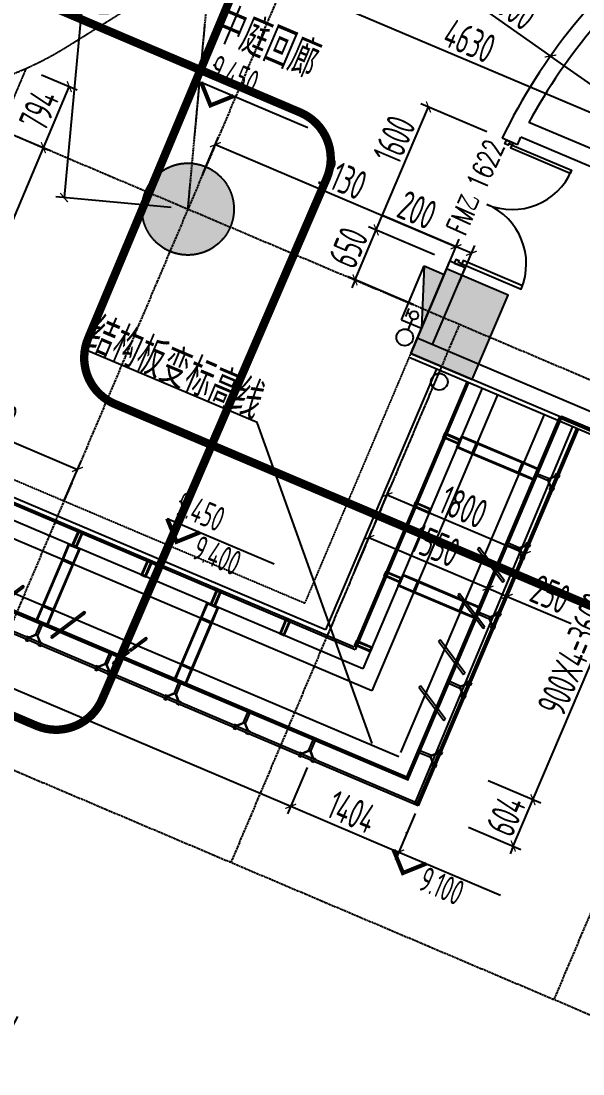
# Model space of a CAD drawing. Extents: x 11778731 to 12007717, y -6694179 to -6363962.
# Drawn here: x 11916379 to 11923105, y -6433779 to -6421171 of the extents above; entities that cross this region are included whole.
import ezdxf
from ezdxf.enums import TextEntityAlignment as Align
from ezdxf.xclip import XClip

# ---------------------------------------------------------------- set-up
doc = ezdxf.new("R2010")
doc.units = 0
doc.header["$LTSCALE"] = 10
doc.header["$MEASUREMENT"] = 0
doc.header["$XCLIPFRAME"] = 0
for name, pattern in [('A3-RG-axis-100$0$CENTER', [2, 1.25, -0.25, 0.25, -0.25]), ('A3-RI-3F$0$$1$CENTER', [2, 1.25, -0.25, 0.25, -0.25]), ('A3-RI-3F$0$DASH', [0.35, 0.25, -0.1]), ('A3-RI-3F$0$DASHED2', [0.375, 0.25, -0.125]), ('A3-RV-3F$0$DASH', [0.35, 0.25, -0.1]), ('DASHED2', [0.375, 0.25, -0.125])]:
    doc.linetypes.add(name, pattern=pattern)
for name, color, linetype in [('A-CLOD', 200, 'Continuous'), ('A3-RB-3F-100$0$A-DIMS-100', 1, 'Continuous'), ('A3-RG-axis-100$0$A-DIMS-100', 1, 'Continuous'), ('A3-RG-axis-100$0$A-GRID', 1, 'A3-RG-axis-100$0$CENTER'), ('A3-RI-3F$0$$1$A-GRID', 1, 'A3-RI-3F$0$$1$CENTER'), ('A3-RI-3F$0$A-DETAILS', 11, 'Continuous'), ('A3-RI-3F$0$A-DOOR', 32, 'Continuous'), ('A3-RI-3F$0$A-FACD-ALUM', 30, 'Continuous'), ('A3-RI-3F$0$A-FLOR', 2, 'Continuous'), ('A3-RI-3F$0$A-GLAZ', 140, 'Continuous'), ('A3-RI-3F$0$A-HATH', 9, 'Continuous'), ('A3-RI-3F$0$A-ROOF-EDGE', 2, 'Continuous'), ('A3-RI-3F$0$A-STRS-HRAL', 80, 'Continuous'), ('A3-RI-3F$0$A-WALL', 7, 'Continuous'), ('A3-RI-3F$0$A-WALL-FINI', 95, 'Continuous'), ('A3-RM-3F$0$0P-1', 191, 'Continuous'), ('A3-RM-3F$0$0P-FE-FH-P', 41, 'A3-RM-3F$0$YJdef_FE-FH_LINE_F'), ('A3-RM-3F$0$0P-FE-FH-V', 141, 'Continuous'), ('A3-RM-3F$0$0P-FE-HY', 141, 'Continuous'), ('A3-RS-1F$0$A-HATH-GRAY', 8, 'Continuous'), ('A3-RS-1F$0$A-WALL', 7, 'Continuous'), ('A3-RV-3F$0$A-STRS', 50, 'Continuous'), ('A3-RV-3F$0$A-STRS-HRAL', 80, 'Continuous'), ('A3-SYMB-3F-100$0$A-SYMB', 4, 'Continuous'), ('A3-SYMB-3F-100$0$A-SYMB-AREA', 4, 'Continuous'), ('A3-SYMB-3F-100$0$A-SYMB-DOOR', 3, 'Continuous'), ('A3-SYMB-3F-100$0$A-SYMB-DOOR1', 3, 'Continuous'), ('A3-SYMB-3F-100$0$A-SYMB-DOOR2', 3, 'Continuous'), ('A3-SYMB-3F-100$0$A-SYMB-DOOR3', 3, 'Continuous'), ('A3-SYMB-3F-100$0$A-SYMB-NAME', 4, 'Continuous'), ('A3-SYMB-3F-100$0$A-SYMB-NAME-E', 4, 'Continuous')]:
    doc.layers.add(name, color=color, linetype=linetype)
doc.layers.add('A3-RI-3F$0$A-X-CHEK', color=6, linetype='A3-RI-3F$0$DASHED2', plot=False)
doc.styles.add('A3-RB-3F-100$0$XD2008', font='xd-hzs.shx', dxfattribs={"width": 0.7, "bigfont": 'xd-hztxt.shx'})
doc.styles.add('A3-RG-axis-100$0$XD2008', font='xd-hzs.shx', dxfattribs={"width": 0.7, "bigfont": 'xd-hztxt.shx'})
doc.styles.add('A3-RM-3F$0$hz1', font='hzs.shx', dxfattribs={"width": 0.75, "bigfont": 'hztxt.shx'})
doc.styles.add('A3-SYMB-3F-100$0$ECADI', font='hzs.shx', dxfattribs={"width": 0.7, "bigfont": 'hztxt.shx'})
doc.styles.add('A3-SYMB-3F-100$0$ECADI-TXT', font='simplex.shx', dxfattribs={"bigfont": 'hztxt.shx'})
doc.styles.add('A3-SYMB-3F-100$0$XD2008', font='hzs.shx', dxfattribs={"width": 0.7, "bigfont": 'hztxt.shx'})
doc.linetypes.add('A3-RM-3F$0$YJdef_FE-FH_LINE_F', pattern='A,4,-0.2,["F",A3-RM-3F$0$hz1,S=0.2,R=0,X=-0.1,Y=-0.1],-0.1', length=4.3)
doc.dimstyles.new('A3-RB-3F-100$0$XD100', dxfattribs={"dimscale": 100, "dimtxt": 3.5, "dimasz": 1.5, "dimexe": 1, "dimexo": 2, "dimgap": 0.5, "dimtad": 1, "dimdec": 0, "dimdsep": 46, "dimtxsty": 'A3-RB-3F-100$0$XD2008', "dimcen": 2.5, "dimclrt": 4, "dimaunit": 1, "dimadec": 0, "dimazin": 0, "dimtfac": 1, "dimtdec": 0, "dimtix": 1, "dimtmove": 0, "dimatfit": 3, "dimfxl": 0, "dimtolj": 1, "dimtzin": 0, "dimarcsym": 0})
doc.dimstyles.new('A3-RB-3F-100$0$XD100$0', dxfattribs={"dimscale": 100, "dimtxt": 3.5, "dimasz": 1, "dimexe": 1, "dimexo": 2, "dimgap": 0.5, "dimtad": 1, "dimdec": 0, "dimdsep": 46, "dimtxsty": 'A3-RB-3F-100$0$XD2008', "dimblk1": 'A3-RB-3F-100$0$_ARCHTICK', "dimblk2": 'A3-RB-3F-100$0$_ARCHTICK', "dimsah": 1, "dimcen": 2.5, "dimclrt": 4, "dimaunit": 1, "dimadec": 0, "dimazin": 0, "dimtfac": 1, "dimtdec": 0, "dimtix": 1, "dimtmove": 0, "dimatfit": 3, "dimfxl": 0, "dimtolj": 1, "dimtzin": 0, "dimarcsym": 0})
doc.dimstyles.new('A3-RG-axis-100$0$XD100$0', dxfattribs={"dimscale": 100, "dimtxt": 3.5, "dimasz": 1, "dimexe": 1, "dimexo": 2, "dimgap": 0.5, "dimtad": 1, "dimdec": 0, "dimdsep": 46, "dimtxsty": 'A3-RG-axis-100$0$XD2008', "dimblk1": 'A3-RG-axis-100$0$_ARCHTICK', "dimblk2": 'A3-RG-axis-100$0$_ARCHTICK', "dimsah": 1, "dimcen": 2.5, "dimclrt": 4, "dimaunit": 1, "dimadec": 0, "dimazin": 0, "dimtfac": 1, "dimtdec": 0, "dimtix": 1, "dimtmove": 0, "dimatfit": 3, "dimfxl": 0, "dimtolj": 1, "dimtzin": 0, "dimarcsym": 0})

# ---------------------------------------------------------------- blocks, each defined once
blk = doc.blocks.new('A3-RV-3F')
at = {"layer": 'A3-RV-3F$0$A-STRS', "linetype": 'A3-RV-3F$0$DASH'}
blk.add_line((11916440, -6421737), (11914567, -6426151), dxfattribs=at)
at = {"layer": 'A3-RV-3F$0$A-STRS-HRAL', "linetype": 'A3-RV-3F$0$DASH'}
blk.add_arc((11914816, -6418082), 4000, 247, 293.948, dxfattribs=at)
blk = doc.blocks.new('A3-RI-3F$0$J-双扇门-1600')
for points in [[(-800, 0), (-773, 0), (-773, 43), (-752, 43), (-752, 85), (-800, 85)], [(-773, 0), (-773, -773), (-731, -773), (-731, 0)], [(773, 0), (773, -773), (731, -773), (731, 0)], [(800, 0), (773, 0), (773, 43), (752, 43), (752, 85), (800, 85)]]:
    blk.add_lwpolyline(points, close=True)
for centre, start, end in [((-773, 0), 270, 360), ((773, 0), 180, 270)]:
    blk.add_arc(centre, 773, start, end)
blk = doc.blocks.new('A3-RI-3F$0$MRY-m_louver-vert-center - 9000h x 2500w x 500d - 25t - 600 oc - -30 deg-1445515-3RD FLOOR PLAN - BW')
at = {"layer": 'A3-RI-3F$0$A-FACD-ALUM'}
for p, q in [((-922, -88), (-1172, -521)), ((-1150, -533), (-900, -100)), ((-900, -100), (-922, -88)), ((-322, -88), (-572, -521)), ((-550, -533), (-300, -100)), ((-300, -100), (-322, -88)), ((278, -88), (28, -521)), ((50, -533), (300, -100)), ((300, -100), (278, -88)), ((878, -88), (628, -521)), ((650, -533), (900, -100)), ((900, -100), (878, -88)), ((-1172, -521), (-1150, -533)), ((-572, -521), (-550, -533)), ((28, -521), (50, -533)), ((628, -521), (650, -533))]:
    blk.add_line(p, q, dxfattribs=at)
blk = doc.blocks.new('A3-RI-3F$0$MRY-m_louver-vert-center - 4250h x 2500w x 500d - 25t - 800 oc - -30 deg-1447191-3RD FLOOR PLAN')
at = {"layer": 'A3-RI-3F$0$A-FACD-ALUM'}
for p, q in [((-1222, -88), (-1293, -210)), ((-1264, -210), (-1200, -100)), ((-1200, -100), (-1222, -88)), ((-422, -88), (-672, -521)), ((-650, -533), (-400, -100)), ((-400, -100), (-422, -88)), ((378, -88), (128, -521)), ((150, -533), (400, -100)), ((400, -100), (378, -88)), ((1178, -88), (928, -521)), ((950, -533), (1200, -100)), ((1200, -100), (1178, -88)), ((-1343, -349), (-1267, -215)), ((-1295, -215), (-1343, -299)), ((-1348, -307), (-1472, -521)), ((-1450, -533), (-1348, -357)), ((-1472, -521), (-1450, -533)), ((-672, -521), (-650, -533)), ((128, -521), (150, -533)), ((928, -521), (950, -533))]:
    blk.add_line(p, q, dxfattribs=at)
blk = doc.blocks.new('A3-RI-3F')
at = {"layer": 'A3-RI-3F$0$A-GLAZ'}
blk.add_hatch(color=256, dxfattribs=at).paths.add_polyline_path([(11921134, -6430568), (11921144, -6430545), (11921121, -6430535), (11921111, -6430558)])
at = {"layer": 'A3-RI-3F$0$$1$A-GRID'}
blk.add_line((11918377, -6423423), (11921341, -6391264), dxfattribs=at)
at = {"layer": 'A3-RI-3F$0$A-DETAILS'}
for p, q in [((11922685, -6426659), (11922777, -6426622)), ((11922688, -6426653), (11922773, -6426618)), ((11922682, -6426666), (11922717, -6426751)), ((11922685, -6426659), (11922722, -6426751)), ((11922331, -6427494), (11922365, -6427579)), ((11922333, -6427488), (11922425, -6427451)), ((11922333, -6427488), (11922370, -6427579)), ((11922336, -6427481), (11922421, -6427447)), ((11921979, -6428323), (11922013, -6428408)), ((11921982, -6428316), (11922073, -6428279)), ((11921982, -6428316), (11922019, -6428408)), ((11921984, -6428310), (11922070, -6428275)), ((11916561, -6428518), (11916476, -6428552)), ((11916567, -6428521), (11916476, -6428558)), ((11916567, -6428521), (11916605, -6428613)), ((11916574, -6428523), (11916608, -6428609)), ((11917389, -6428870), (11917304, -6428904)), ((11917396, -6428872), (11917304, -6428909)), ((11917396, -6428872), (11917433, -6428964)), ((11917402, -6428875), (11917437, -6428960)), ((11921630, -6429145), (11921722, -6429107)), ((11921630, -6429145), (11921667, -6429236)), ((11921633, -6429138), (11921718, -6429104)), ((11918218, -6429221), (11918133, -6429256)), ((11918224, -6429224), (11918133, -6429261)), ((11918224, -6429224), (11918261, -6429316)), ((11918231, -6429227), (11918265, -6429312)), ((11921627, -6429151), (11921662, -6429236)), ((11919046, -6429573), (11918961, -6429607)), ((11919053, -6429576), (11918961, -6429613)), ((11919053, -6429576), (11919090, -6429667)), ((11919059, -6429578), (11919094, -6429664)), ((11919829, -6429905), (11919743, -6429940)), ((11919835, -6429908), (11919743, -6429945)), ((11919835, -6429908), (11919872, -6430000)), ((11919842, -6429911), (11919876, -6429996)), ((11921276, -6429979), (11921310, -6430065)), ((11921278, -6429973), (11921370, -6429936)), ((11921278, -6429973), (11921315, -6430065)), ((11921281, -6429966), (11921366, -6429932))]:
    blk.add_line(p, q, dxfattribs=at)
for points in [[(11921638, -6426182), (11921615, -6426237), (11921431, -6426159), (11921454, -6426104)], [(11921625, -6426188), (11921609, -6426224), (11921444, -6426154), (11921459, -6426117)], [(11921840, -6426219), (11921781, -6426357), (11921597, -6426279), (11921656, -6426141)], [(11921827, -6426224), (11921776, -6426344), (11921610, -6426274), (11921661, -6426154)], [(11922392, -6426453), (11922333, -6426591), (11921781, -6426357), (11921840, -6426219)], [(11922379, -6426459), (11922328, -6426578), (11921794, -6426352), (11921845, -6426232)], [(11922576, -6426532), (11922518, -6426670), (11922333, -6426591), (11922392, -6426453)], [(11922563, -6426537), (11922512, -6426656), (11922347, -6426586), (11922397, -6426466)], [(11922691, -6426645), (11922679, -6426673), (11922541, -6426614), (11922553, -6426587)], [(11922793, -6426596), (11922781, -6426624), (11922772, -6426620), (11922784, -6426593)], [(11922825, -6426610), (11922814, -6426638), (11922804, -6426634), (11922816, -6426606)], [(11922715, -6426781), (11922727, -6426753), (11922717, -6426749), (11922706, -6426777)], [(11922747, -6426794), (11922759, -6426767), (11922750, -6426763), (11922738, -6426790)], [(11921286, -6427011), (11921263, -6427066), (11921079, -6426988), (11921102, -6426933)], [(11921273, -6427016), (11921258, -6427053), (11921092, -6426982), (11921108, -6426946)], [(11916989, -6427450), (11917044, -6427474), (11917123, -6427290), (11917067, -6427266)], [(11917002, -6427445), (11917039, -6427461), (11917109, -6427295), (11917073, -6427279)], [(11916870, -6427617), (11917008, -6427676), (11917086, -6427491), (11916948, -6427433)], [(11916883, -6427612), (11917002, -6427662), (11917073, -6427497), (11916953, -6427446)], [(11922339, -6427474), (11922327, -6427501), (11922189, -6427443), (11922201, -6427415)], [(11922441, -6427425), (11922430, -6427452), (11922420, -6427449), (11922432, -6427421)], [(11922474, -6427439), (11922462, -6427466), (11922453, -6427462), (11922464, -6427435)], [(11916635, -6428169), (11916773, -6428228), (11917008, -6427676), (11916870, -6427617)], [(11916648, -6428164), (11916768, -6428215), (11916995, -6427681), (11916875, -6427630)], [(11917818, -6427802), (11917873, -6427826), (11917951, -6427641), (11917896, -6427618)], [(11917831, -6427797), (11917868, -6427812), (11917938, -6427647), (11917901, -6427631)], [(11922363, -6427609), (11922375, -6427581), (11922366, -6427577), (11922354, -6427605)], [(11922395, -6427623), (11922407, -6427595), (11922398, -6427591), (11922386, -6427619)], [(11920935, -6427839), (11920911, -6427894), (11920727, -6427816), (11920751, -6427761)], [(11920922, -6427844), (11920906, -6427881), (11920740, -6427811), (11920756, -6427774)], [(11921136, -6427876), (11921078, -6428014), (11920894, -6427936), (11920952, -6427798)], [(11921123, -6427881), (11921073, -6428001), (11920907, -6427930), (11920958, -6427811)], [(11921689, -6428110), (11921630, -6428248), (11921078, -6428014), (11921136, -6427876)], [(11918646, -6428154), (11918701, -6428177), (11918779, -6427993), (11918724, -6427970)], [(11918659, -6428148), (11918696, -6428164), (11918766, -6427998), (11918730, -6427983)], [(11921676, -6428116), (11921625, -6428235), (11921091, -6428009), (11921142, -6427889)], [(11918526, -6428320), (11918665, -6428379), (11918743, -6428195), (11918605, -6428136)], [(11921873, -6428188), (11921814, -6428327), (11921630, -6428248), (11921689, -6428110)], [(11921860, -6428194), (11921809, -6428313), (11921643, -6428243), (11921694, -6428123)], [(11916557, -6428353), (11916695, -6428412), (11916773, -6428228), (11916635, -6428169)], [(11916570, -6428348), (11916690, -6428399), (11916760, -6428233), (11916640, -6428182)], [(11918540, -6428315), (11918659, -6428366), (11918730, -6428200), (11918610, -6428149)], [(11921988, -6428302), (11921976, -6428330), (11921838, -6428271), (11921849, -6428244)], [(11922090, -6428253), (11922078, -6428281), (11922069, -6428277), (11922081, -6428249)], [(11922122, -6428267), (11922110, -6428295), (11922101, -6428291), (11922113, -6428263)], [(11916554, -6428515), (11916581, -6428527), (11916640, -6428389), (11916612, -6428377)], [(11918292, -6428873), (11918430, -6428931), (11918665, -6428379), (11918526, -6428320)], [(11918305, -6428867), (11918425, -6428918), (11918651, -6428384), (11918532, -6428333)], [(11919475, -6428505), (11919530, -6428529), (11919608, -6428345), (11919553, -6428321)], [(11919488, -6428500), (11919524, -6428516), (11919595, -6428350), (11919558, -6428334)], [(11922012, -6428437), (11922023, -6428410), (11922014, -6428406), (11922002, -6428434)], [(11922044, -6428451), (11922056, -6428423), (11922046, -6428420), (11922035, -6428447)], [(11916432, -6428583), (11916460, -6428595), (11916464, -6428585), (11916436, -6428574)], [(11916446, -6428551), (11916474, -6428562), (11916478, -6428553), (11916450, -6428541)], [(11916616, -6428661), (11916589, -6428649), (11916593, -6428640), (11916620, -6428652)], [(11916630, -6428629), (11916603, -6428617), (11916606, -6428608), (11916634, -6428620)], [(11920583, -6428668), (11920560, -6428723), (11920376, -6428645), (11920399, -6428589)], [(11920570, -6428673), (11920554, -6428710), (11920389, -6428639), (11920404, -6428603)], [(11917382, -6428867), (11917410, -6428878), (11917468, -6428740), (11917441, -6428728)], [(11917275, -6428902), (11917302, -6428914), (11917306, -6428905), (11917278, -6428893)], [(11918214, -6429057), (11918352, -6429115), (11918430, -6428931), (11918292, -6428873)], [(11918227, -6429051), (11918347, -6429102), (11918417, -6428936), (11918297, -6428886)], [(11917261, -6428935), (11917288, -6428946), (11917292, -6428937), (11917265, -6428925)], [(11917445, -6429013), (11917417, -6429001), (11917421, -6428992), (11917449, -6429004)], [(11917459, -6428981), (11917431, -6428969), (11917435, -6428960), (11917463, -6428971)], [(11918211, -6429218), (11918238, -6429230), (11918297, -6429092), (11918269, -6429080)], [(11921636, -6429131), (11921624, -6429158), (11921486, -6429100), (11921498, -6429072)], [(11921738, -6429082), (11921726, -6429109), (11921717, -6429105), (11921729, -6429078)], [(11921770, -6429095), (11921759, -6429123), (11921749, -6429119), (11921761, -6429092)], [(11918103, -6429254), (11918131, -6429266), (11918135, -6429257), (11918107, -6429245)], [(11921660, -6429266), (11921672, -6429238), (11921662, -6429234), (11921651, -6429262)], [(11921692, -6429280), (11921704, -6429252), (11921695, -6429248), (11921683, -6429276)], [(11918089, -6429286), (11918117, -6429298), (11918121, -6429289), (11918093, -6429277)], [(11918273, -6429364), (11918246, -6429353), (11918250, -6429343), (11918277, -6429355)], [(11918287, -6429332), (11918259, -6429320), (11918263, -6429311), (11918291, -6429323)], [(11919039, -6429570), (11919067, -6429582), (11919125, -6429443), (11919098, -6429432)], [(11918918, -6429638), (11918945, -6429650), (11918949, -6429640), (11918922, -6429629)], [(11918931, -6429606), (11918959, -6429617), (11918963, -6429608), (11918935, -6429596)], [(11919102, -6429716), (11919074, -6429704), (11919078, -6429695), (11919106, -6429707)], [(11919116, -6429684), (11919088, -6429672), (11919092, -6429663), (11919119, -6429675)], [(11919821, -6429902), (11919849, -6429914), (11919908, -6429776), (11919880, -6429764)], [(11921284, -6429959), (11921272, -6429987), (11921134, -6429928), (11921146, -6429901)], [(11919700, -6429970), (11919728, -6429982), (11919732, -6429973), (11919704, -6429961)], [(11919714, -6429938), (11919741, -6429950), (11919745, -6429940), (11919718, -6429929)], [(11919884, -6430048), (11919857, -6430036), (11919861, -6430027), (11919888, -6430039)], [(11919898, -6430016), (11919870, -6430004), (11919874, -6429995), (11919902, -6430007)], [(11921386, -6429910), (11921375, -6429938), (11921366, -6429934), (11921377, -6429906)], [(11921419, -6429924), (11921407, -6429952), (11921398, -6429948), (11921409, -6429920)], [(11921308, -6430094), (11921320, -6430067), (11921311, -6430063), (11921299, -6430090)], [(11921341, -6430108), (11921352, -6430080), (11921343, -6430076), (11921331, -6430104)]]:
    blk.add_lwpolyline(points, close=True, dxfattribs=at)
at = {"layer": 'A3-RI-3F$0$A-FLOR', "linetype": 'A3-RI-3F$0$DASH', "const_width": 50}
for points in [[(11922838, -6425914), (11977075, -6448936), (11985124, -6429973), (11974262, -6425363), (11988322, -6392239), (11978237, -6391711), (11978174, -6391908), (11943983, -6380798), (11944558, -6379029), (11938186, -6376959), (11937611, -6378728), (11907835, -6369053)], [(11898727, -6390511), (11895047, -6392647), (11893686, -6418645), (11921002, -6430240), (11922838, -6425914)]]:
    blk.add_lwpolyline(points, dxfattribs=at)
blk.add_lwpolyline([(11977075, -6448936), (11977075, -6448936), (11971198, -6462780), (11953156, -6455122), (11952019, -6457800), (11961869, -6461981), (11950655, -6488400), (11923776, -6476990), (11934990, -6450572), (11944839, -6454753), (11945976, -6452074), (11937359, -6448416, 0.002105), (11935284, -6447090), (11932817, -6450984, 0.033355), (11899110, -6432654), (11899711, -6421202)], format="xyb", dxfattribs=at)
at = {"layer": 'A3-RI-3F$0$A-GLAZ'}
for p, q in [((11920379, -6428699), (11894903, -6417885)), ((11920366, -6428667), (11894928, -6417869)), ((11921134, -6430568), (11893427, -6418807)), ((11921121, -6430535), (11893453, -6418791)), ((11921714, -6425491), (11920366, -6428667)), ((11921737, -6425501), (11920379, -6428699)), ((11923026, -6426048), (11921121, -6430535)), ((11923049, -6426058), (11921134, -6430568)), ((11921121, -6430535), (11921111, -6430558)), ((11921121, -6430535), (11921144, -6430545))]:
    blk.add_line(p, q, dxfattribs=at)
at = {"layer": 'A3-RI-3F$0$A-HATH', "linetype": 'A3-RI-3F$0$DASH'}
blk.add_lwpolyline([(11904898, -6423676), (11904600, -6429360, -0.033317), (11938660, -6448425), (11946402, -6451711), (11970556, -6461964), (11976217, -6448626)], format="xyb", dxfattribs=at)
at = {"layer": 'A3-RI-3F$0$A-ROOF-EDGE'}
for points in [[(11977075, -6448936), (11977075, -6448936), (11971198, -6462780), (11953939, -6455454), (11952802, -6458132), (11961869, -6461981), (11950655, -6488400), (11923776, -6476990), (11934990, -6450572), (11944057, -6454420), (11945194, -6451742), (11937359, -6448416, 0.002105), (11935284, -6447090), (11932817, -6450984, 0.033355), (11899110, -6432654), (11899697, -6421468)], [(11971145, -6462649), (11953886, -6455323), (11952670, -6458185), (11961737, -6462034), (11950602, -6488268), (11923907, -6476937), (11935043, -6450703), (11944110, -6454552), (11945325, -6451689), (11937406, -6448327, 0.002183), (11935253, -6446952), (11932786, -6450846, 0.033209), (11899214, -6432592), (11899796, -6421473)]]:
    blk.add_lwpolyline(points, format="xyb", dxfattribs=at)
at = {"layer": 'A3-RI-3F$0$A-STRS-HRAL', "linetype": 'A3-RI-3F$0$DASH'}
blk.add_line((11916936, -6421474), (11920863, -6419020), dxfattribs=at)
blk.add_arc((11914816, -6418082), 4000, 293.948, 301.9998, dxfattribs=at)
at = {"layer": 'A3-RI-3F$0$A-WALL'}
for p, q in [((11923635, -6422884), (11922459, -6422385)), ((11922322, -6422653), (11922137, -6422574)), ((11922138, -6422574), (11922138, -6422573)), ((11922322, -6422653), (11922361, -6422561)), ((11923557, -6423068), (11922361, -6422561)), ((11921043, -6425152), (11921512, -6424047)), ((11921696, -6424125), (11921512, -6424047)), ((11921306, -6425046), (11921696, -6424125)), ((11923855, -6426128), (11921122, -6424968)), ((11923777, -6426312), (11921043, -6425152))]:
    blk.add_line(p, q, dxfattribs=at)
for radius, end in [(7000, 154.1766), (6800, 151.5714)]:
    blk.add_arc((11928439, -6425622), radius, 127.8445, end, dxfattribs=at)
at = {"layer": 'A3-RI-3F$0$A-WALL-FINI'}
for p, q in [((11920024, -6428462), (11894955, -6417821)), ((11920472, -6428929), (11894721, -6417998)), ((11920578, -6429191), (11894514, -6418128)), ((11920901, -6429980), (11893898, -6418518)), ((11921007, -6430242), (11893691, -6418647)), ((11928821, -6428507), (11921024, -6425198)), ((11921351, -6425337), (11920024, -6428462)), ((11921898, -6425569), (11920472, -6428929)), ((11922082, -6425647), (11920578, -6429191)), ((11922640, -6425884), (11920922, -6429930)), ((11922824, -6425962), (11921028, -6430192)), ((11922980, -6426028), (11921090, -6430545))]:
    blk.add_line(p, q, dxfattribs=at)
at = {"layer": 'A3-RI-3F$0$A-X-CHEK'}
for p, q in [((11919774, -6428143), (11895187, -6417707)), ((11920044, -6428530), (11894961, -6417883)), ((11921043, -6425152), (11919774, -6428143)), ((11921412, -6425308), (11920044, -6428530))]:
    blk.add_line(p, q, dxfattribs=at)
at = {"layer": 'A3-RI-3F$0$A-DOOR', "rotation": 66.9999999961262}
blk.add_blockref('A3-RI-3F$0$J-双扇门-1600', (11921956, -6423367), dxfattribs=at)
at = {"layer": 'A3-RI-3F$0$A-FACD-ALUM'}
for name, p, rotation in [('A3-RI-3F$0$MRY-m_louver-vert-center - 9000h x 2500w x 500d - 25t - 600 oc - -30 deg-1445515-3RD FLOOR PLAN - BW', (11921885, -6428758), 247.0000000193111), ('A3-RI-3F$0$MRY-m_louver-vert-center - 4250h x 2500w x 500d - 25t - 800 oc - -30 deg-1447191-3RD FLOOR PLAN', (11916329, -6428478), 156.9999999996799)]:
    blk.add_blockref(name, p, dxfattribs=dict(at, rotation=rotation))
blk = doc.blocks.new('A3-RG-axis-100$0$_ARCHTICK')
at = {"color": 0, "linetype": 'ByBlock', "const_width": 0.15}
blk.add_lwpolyline([(-0.5, -0.5), (0.5, 0.5)], dxfattribs=at)
blk = doc.blocks.new('*D292')
at = {"layer": 'A3-RG-axis-100$0$A-DIMS-100', "color": 0, "lineweight": -2}
for p, q in [((11918637, -6418425), (11917257, -6418297)), ((11917356, -6418306), (11916894, -6423285)), ((11918178, -6423404), (11916794, -6423276))]:
    blk.add_line(p, q, dxfattribs=at)
at = {"layer": 'A3-RG-axis-100$0$A-DIMS-100', "color": 0, "lineweight": -2, "xscale": 100, "yscale": 100, "zscale": 100}
for p, rotation in [((11917356, -6418306), 84.69567084425691), ((11916894, -6423285), 264.6956708442569)]:
    blk.add_blockref('A3-RG-axis-100$0$_ARCHTICK', p, dxfattribs=dict(at, rotation=rotation))
at = {"layer": 'A3-RG-axis-100$0$A-DIMS-100', "color": 4, "insert": (11917349, -6420816), "char_height": 350, "attachment_point": 5, "rotation": 264.6957, "style": 'A3-RG-axis-100$0$XD2008'}
blk.add_mtext('\\A1;5000', dxfattribs=at)
blk = doc.blocks.new('A3-SYMB-3F-100$0$ECADI-TAG-ROOM')
at = {"layer": 'A3-SYMB-3F-100$0$A-SYMB-AREA', "style": 'A3-SYMB-3F-100$0$ECADI', "width": 0.7}
blk.add_attdef('340M2', text='', height=2.5, dxfattribs=at).set_placement((7.17, -1.75), align=Align.MIDDLE_LEFT)
at = {"layer": 'A3-SYMB-3F-100$0$A-SYMB-NAME', "style": 'A3-SYMB-3F-100$0$ECADI', "width": 0.7}
blk.add_attdef('CHINESENAME', (-5.13, 0.09), '', height=4.5, dxfattribs=at)
at = {"layer": 'A3-SYMB-3F-100$0$A-SYMB-NAME-E', "style": 'A3-SYMB-3F-100$0$ECADI', "width": 0.7}
for tag, p in [('ENGLISHHIGH', (-5.13, 8.04)), ('ENGLISHLOW', (-5.13, 4.84))]:
    blk.add_attdef(tag, p, '', height=2.5, dxfattribs=at)
blk = doc.blocks.new('A3-SYMB-3F-100$0$ECADI-TAG-DOOR')
at = {"layer": 'A3-SYMB-3F-100$0$A-SYMB-DOOR', "style": 'A3-SYMB-3F-100$0$ECADI-TXT', "width": 0.7}
for tag, p in [('门窗主编号1', (-6.41, 7.26)), ('门窗主编号2', (2.08, 7.26))]:
    blk.add_attdef(tag, p, '', height=2.5, dxfattribs=at)
at = {"layer": 'A3-SYMB-3F-100$0$A-SYMB-DOOR', "style": 'A3-SYMB-3F-100$0$ECADI-TXT', "width": 0.7, "flags": 1}
for tag, p in [('洞口尺寸(宽X高)', (-6.42, 1.62)), ('备注', (-6.39, -1.21))]:
    blk.add_attdef(tag, p, '', height=2.5, dxfattribs=at)
at = {"layer": 'A3-SYMB-3F-100$0$A-SYMB-DOOR1', "style": 'A3-SYMB-3F-100$0$ECADI-TXT', "width": 0.7}
blk.add_attdef('门窗辅编号1', (-6.41, 4.41), '', height=2.5, dxfattribs=at)
at = {"layer": 'A3-SYMB-3F-100$0$A-SYMB-DOOR2', "style": 'A3-SYMB-3F-100$0$ECADI-TXT', "width": 0.7}
blk.add_attdef('门窗辅编号2', (-2.86, 4.41), '', height=2.5, dxfattribs=at)
at = {"layer": 'A3-SYMB-3F-100$0$A-SYMB-DOOR3', "style": 'A3-SYMB-3F-100$0$ECADI-TXT', "width": 0.7}
blk.add_attdef('门窗辅编号3', (2.32, 4.41), '', height=2.5, dxfattribs=at)
blk = doc.blocks.new('A3-SYMB-3F-100$0$ECADI-TAG-HGHT（国标）')
at = {"color": 1}
blk.add_line((-2.12, 2.12), (11.77, 2.12), dxfattribs=at)
at = {"color": 1, "const_width": 0.5}
blk.add_lwpolyline([(-2.12, 2.12), (0, 0), (2.12, 2.12)], dxfattribs=at)
at = {"color": 1}
blk.add_point((-1.48, 4.6), dxfattribs=at)
at = {"style": 'A3-SYMB-3F-100$0$XD2008', "width": 0.7}
blk.add_attdef('FL', text='', height=3, dxfattribs=at).set_placement((-2.69, 2.97), align=Align.RIGHT)
for tag, p in [('F.F.L.', (2.28, 2.97)), ('T.O.S.', (2.28, -1.1))]:
    blk.add_attdef(tag, p, '', height=3, dxfattribs=at)
blk = doc.blocks.new('A3-SYMB-3F-100')
at = {"layer": 'A3-SYMB-3F-100$0$A-SYMB'}
blk.add_lwpolyline([(11920582, -6429822), (11919205, -6425980), (11917129, -6425099)], dxfattribs=at)
ref = blk.add_blockref('A3-SYMB-3F-100$0$ECADI-TAG-ROOM', (11919135, -6421596), dxfattribs=dict(at, xscale=99.99999999989046, yscale=100.0000000001164, rotation=337))
ref.add_attrib('CHINESENAME', '中庭回廊', (11918667, -6421388), dxfattribs={"height": 450, "rotation": 337, "style": 'A3-SYMB-3F-100$0$ECADI', "width": 0.7})
ref = blk.add_blockref('A3-SYMB-3F-100$0$ECADI-TAG-HGHT（国标）', (11918647, -6422181), dxfattribs=dict(at, xscale=100, yscale=99.99999999999999, rotation=337))
ref.add_attrib('F.F.L.', '9.450', (11918612, -6421844), dxfattribs={"layer": '0', "height": 300, "rotation": 337, "style": 'A3-SYMB-3F-100$0$XD2008', "width": 0.7})
ref = blk.add_blockref('A3-SYMB-3F-100$0$ECADI-TAG-ROOM', (11918812, -6425823), dxfattribs=dict(at, xscale=-99.99999999989046, yscale=100.0000000001164, rotation=336.9999999995064))
ref.add_attrib('CHINESENAME', '结构板变标高线', (11917129, -6425099), dxfattribs={"height": 450, "rotation": 337, "style": 'A3-SYMB-3F-100$0$ECADI', "width": 0.7})
ref = blk.add_blockref('A3-SYMB-3F-100$0$ECADI-TAG-HGHT（国标）', (11918241, -6427407), dxfattribs=dict(at, xscale=100, yscale=99.99999999999999, rotation=337))
ref.add_attrib('F.F.L.', '9.450', (11918206, -6427070), dxfattribs={"layer": '0', "height": 300, "rotation": 337, "style": 'A3-SYMB-3F-100$0$XD2008', "width": 0.7})
ref.add_attrib('T.O.S.', '9.400', (11918408, -6427598), dxfattribs={"layer": '0', "height": 300, "rotation": 337, "style": 'A3-SYMB-3F-100$0$XD2008', "width": 0.7})
ref = blk.add_blockref('A3-SYMB-3F-100$0$ECADI-TAG-HGHT（国标）', (11920950, -6431373), dxfattribs=dict(at, xscale=100, yscale=99.99999999999999, rotation=337))
ref.add_attrib('T.O.S.', '9.100', (11921117, -6431564), dxfattribs={"layer": '0', "height": 300, "rotation": 337, "style": 'A3-SYMB-3F-100$0$XD2008', "width": 0.7})
at = {"layer": 'A3-SYMB-3F-100$0$A-SYMB-DOOR'}
ref = blk.add_blockref('A3-SYMB-3F-100$0$ECADI-TAG-DOOR', (11922649, -6423385, -333), dxfattribs=dict(at, xscale=99.99999999997299, yscale=100.0000000000001, zscale=100, rotation=66.3725848351904))
ref.add_attrib('门窗主编号1', 'FM乙', dxfattribs={"height": 250, "rotation": 66.3726, "style": 'A3-SYMB-3F-100$0$ECADI-TXT', "width": 0.7}).set_placement((11921890, -6423304, -333), align=Align.RIGHT)
ref.add_attrib('门窗主编号2', '1622', (11921933, -6423215), dxfattribs={"height": 250, "rotation": 66.3726, "style": 'A3-SYMB-3F-100$0$ECADI-TXT', "width": 0.7})
blk = doc.blocks.new('A3-RB-3F-100$0$_ARCHTICK')
at = {"color": 0, "linetype": 'ByBlock', "const_width": 0.15}
blk.add_lwpolyline([(-0.5, -0.5), (0.5, 0.5)], dxfattribs=at)
blk = doc.blocks.new('*D1228')
at = {"layer": 'A3-RB-3F-100$0$A-DIMS-100', "color": 0, "lineweight": -2}
for p, q in [((11894121, -6419210), (11893886, -6419764)), ((11893925, -6419672), (11919607, -6430574)), ((11919803, -6430111), (11919568, -6430666))]:
    blk.add_line(p, q, dxfattribs=at)
at = {"layer": 'A3-RB-3F-100$0$A-DIMS-100', "color": 0, "lineweight": -2, "xscale": 100, "yscale": 100, "zscale": 100}
for p, rotation in [((11893925, -6419672), 157.0000024797413), ((11919607, -6430574), 337.0000024797413)]:
    blk.add_blockref('A3-RB-3F-100$0$_ARCHTICK', p, dxfattribs=dict(at, rotation=rotation))
at = {"layer": 'A3-RB-3F-100$0$A-DIMS-100', "color": 4, "insert": (11906854, -6424916), "char_height": 350, "attachment_point": 5, "rotation": 337, "style": 'A3-RB-3F-100$0$XD2008'}
blk.add_mtext('\\A1;900X31=27900', dxfattribs=at)
blk = doc.blocks.new('*D1229')
at = {"layer": 'A3-RB-3F-100$0$A-DIMS-100', "color": 0, "lineweight": -2}
for p, q in [((11919803, -6430111), (11919568, -6430666)), ((11919607, -6430574), (11920899, -6431122)), ((11921095, -6430660), (11920860, -6431214))]:
    blk.add_line(p, q, dxfattribs=at)
at = {"layer": 'A3-RB-3F-100$0$A-DIMS-100', "color": 0, "lineweight": -2, "xscale": 100, "yscale": 100, "zscale": 100}
for p, rotation in [((11919607, -6430574), 157.000001066693), ((11920899, -6431122), 337.000001066693)]:
    blk.add_blockref('A3-RB-3F-100$0$_ARCHTICK', p, dxfattribs=dict(at, rotation=rotation))
at = {"layer": 'A3-RB-3F-100$0$A-DIMS-100', "color": 4, "insert": (11920341, -6430641), "char_height": 350, "attachment_point": 5, "rotation": 337, "style": 'A3-RB-3F-100$0$XD2008'}
blk.add_mtext('\\A1;1404', dxfattribs=at)
blk = doc.blocks.new('*D1230')
at = {"layer": 'A3-RB-3F-100$0$A-DIMS-100', "color": 0, "lineweight": -2}
for p, q in [((11921970, -6430267), (11922599, -6430534)), ((11922507, -6430495), (11922546, -6430403)), ((11922271, -6431050), (11922507, -6430495)), ((11921734, -6430823), (11922363, -6431090)), ((11922271, -6431050), (11922232, -6431143))]:
    blk.add_line(p, q, dxfattribs=at)
at = {"layer": 'A3-RB-3F-100$0$A-DIMS-100', "color": 0, "lineweight": -2, "xscale": 100, "yscale": 100, "zscale": 100}
for p, rotation in [((11922507, -6430495), 246.9999999995762), ((11922271, -6431050), 66.99999999957618)]:
    blk.add_blockref('A3-RB-3F-100$0$_ARCHTICK', p, dxfattribs=dict(at, rotation=rotation))
at = {"layer": 'A3-RB-3F-100$0$A-DIMS-100', "color": 4, "insert": (11922182, -6430685), "char_height": 350, "attachment_point": 5, "rotation": 67, "style": 'A3-RB-3F-100$0$XD2008'}
blk.add_mtext('\\A1;604', dxfattribs=at)
blk = doc.blocks.new('*D1231')
at = {"layer": 'A3-RB-3F-100$0$A-DIMS-100', "color": 0, "lineweight": -2}
for p, q in [((11923377, -6426953), (11924006, -6427220)), ((11922507, -6430495), (11923914, -6427181)), ((11921970, -6430267), (11922599, -6430534))]:
    blk.add_line(p, q, dxfattribs=at)
at = {"layer": 'A3-RB-3F-100$0$A-DIMS-100', "color": 0, "lineweight": -2, "xscale": 100, "yscale": 100, "zscale": 100}
for p, rotation in [((11923914, -6427181), 66.99999999952385), ((11922507, -6430495), 246.9999999995239)]:
    blk.add_blockref('A3-RB-3F-100$0$_ARCHTICK', p, dxfattribs=dict(at, rotation=rotation))
at = {"layer": 'A3-RB-3F-100$0$A-DIMS-100', "color": 4, "insert": (11923003, -6428750), "char_height": 350, "attachment_point": 5, "rotation": 67, "style": 'A3-RB-3F-100$0$XD2008'}
blk.add_mtext('\\A1;900X4=3600', dxfattribs=at)
blk = doc.blocks.new('*D1184')
at = {"layer": 'A3-RB-3F-100$0$A-DIMS-100', "color": 0, "lineweight": -2}
for p, q in [((11921586, -6423874), (11920697, -6423497)), ((11921438, -6424223), (11921625, -6423782)), ((11921770, -6423952), (11921586, -6423874)), ((11921622, -6424301), (11921809, -6423860))]:
    blk.add_line(p, q, dxfattribs=at)
at = {"layer": 'A3-RB-3F-100$0$A-DIMS-100', "color": 0, "lineweight": -2, "xscale": 100, "yscale": 100, "zscale": 100}
for p, rotation in [((11921586, -6423874), 156.9999981290824), ((11921770, -6423952), 336.9999981290824)]:
    blk.add_blockref('A3-RB-3F-100$0$_ARCHTICK', p, dxfattribs=dict(at, rotation=rotation))
at = {"layer": 'A3-RB-3F-100$0$A-DIMS-100', "color": 4, "insert": (11921121, -6423432), "char_height": 350, "attachment_point": 5, "rotation": 337, "style": 'A3-RB-3F-100$0$XD2008'}
blk.add_mtext('\\A1;200', dxfattribs=at)
blk = doc.blocks.new('*D1185')
at = {"layer": 'A3-RB-3F-100$0$A-DIMS-100', "color": 0, "lineweight": -2}
for p, q in [((11918557, -6423000), (11918744, -6422559)), ((11918705, -6422651), (11921586, -6423874)), ((11921438, -6424223), (11921625, -6423782))]:
    blk.add_line(p, q, dxfattribs=at)
at = {"layer": 'A3-RB-3F-100$0$A-DIMS-100', "color": 0, "lineweight": -2, "xscale": 100, "yscale": 100, "zscale": 100}
for p, rotation in [((11918705, -6422651), 156.999998129215), ((11921586, -6423874), 336.999998129215)]:
    blk.add_blockref('A3-RB-3F-100$0$_ARCHTICK', p, dxfattribs=dict(at, rotation=rotation))
at = {"layer": 'A3-RB-3F-100$0$A-DIMS-100', "color": 4, "insert": (11920233, -6423056), "char_height": 350, "attachment_point": 5, "rotation": 337, "style": 'A3-RB-3F-100$0$XD2008'}
blk.add_mtext('\\A1;3130', dxfattribs=at)
blk = doc.blocks.new('*D1186')
at = {"layer": 'A3-RB-3F-100$0$A-DIMS-100', "color": 0, "lineweight": -2}
for p, q in [((11919452, -6420891), (11919568, -6420618)), ((11919529, -6420710), (11923791, -6422519)), ((11923714, -6422700), (11923830, -6422427))]:
    blk.add_line(p, q, dxfattribs=at)
at = {"layer": 'A3-RB-3F-100$0$A-DIMS-100', "color": 0, "lineweight": -2, "xscale": 100, "yscale": 100, "zscale": 100}
for p, rotation in [((11919529, -6420710), 156.9999981292256), ((11923791, -6422519), 336.9999981292256)]:
    blk.add_blockref('A3-RB-3F-100$0$_ARCHTICK', p, dxfattribs=dict(at, rotation=rotation))
at = {"layer": 'A3-RB-3F-100$0$A-DIMS-100', "color": 4, "insert": (11921747, -6421408), "char_height": 350, "attachment_point": 5, "rotation": 337, "style": 'A3-RB-3F-100$0$XD2008'}
blk.add_mtext('\\A1;4630', dxfattribs=at)
blk = doc.blocks.new('*D375')
at = {"layer": 'A3-RB-3F-100$0$A-DIMS-100', "color": 0, "lineweight": -2}
for p in [(11921566, -6420779), (11928439, -6425622)]:
    blk.add_line(p, (11922717, -6421590), dxfattribs=at)
at = {"layer": 'A3-RB-3F-100$0$A-DIMS-100', "color": 0, "lineweight": -2, "xscale": 100, "yscale": 100, "zscale": 100, "rotation": 324.830999471613}
blk.add_blockref('A3-RB-3F-100$0$_ARCHTICK', (11922717, -6421590), dxfattribs=at)
at = {"layer": 'A3-RB-3F-100$0$A-DIMS-100', "color": 4, "insert": (11922189, -6420943), "char_height": 350, "attachment_point": 5, "rotation": 324.831, "style": 'A3-RB-3F-100$0$XD2008'}
blk.add_mtext('\\A1;R7000', dxfattribs=at)
blk = doc.blocks.new('*D391')
at = {"layer": 'A3-RB-3F-100$0$A-DIMS-100', "color": 0, "lineweight": -2}
for p, q in [((11920631, -6423673), (11920670, -6423581)), ((11920377, -6424271), (11920631, -6423673)), ((11921328, -6423969), (11920539, -6423634)), ((11921074, -6424567), (11920285, -6424232)), ((11920377, -6424271), (11920338, -6424364))]:
    blk.add_line(p, q, dxfattribs=at)
at = {"layer": 'A3-RB-3F-100$0$A-DIMS-100', "color": 0, "lineweight": -2, "xscale": 100, "yscale": 100, "zscale": 100}
for p, rotation in [((11920631, -6423673), 246.9999999989215), ((11920377, -6424271), 66.99999999892151)]:
    blk.add_blockref('A3-RB-3F-100$0$_ARCHTICK', p, dxfattribs=dict(at, rotation=rotation))
at = {"layer": 'A3-RB-3F-100$0$A-DIMS-100', "color": 4, "insert": (11920297, -6423884), "char_height": 350, "attachment_point": 5, "rotation": 67, "style": 'A3-RB-3F-100$0$XD2008'}
blk.add_mtext('\\A1;650', dxfattribs=at)
blk = doc.blocks.new('*D392')
at = {"layer": 'A3-RB-3F-100$0$A-DIMS-100', "color": 0, "lineweight": -2}
for p, q in [((11920631, -6423673), (11921256, -6422200)), ((11921953, -6422496), (11921164, -6422161)), ((11921328, -6423969), (11920539, -6423634))]:
    blk.add_line(p, q, dxfattribs=at)
at = {"layer": 'A3-RB-3F-100$0$A-DIMS-100', "color": 0, "lineweight": -2, "xscale": 100, "yscale": 100, "zscale": 100}
for p, rotation in [((11921256, -6422200), 66.99999999891703), ((11920631, -6423673), 246.999999998917)]:
    blk.add_blockref('A3-RB-3F-100$0$_ARCHTICK', p, dxfattribs=dict(at, rotation=rotation))
at = {"layer": 'A3-RB-3F-100$0$A-DIMS-100', "color": 4, "insert": (11920846, -6422590), "char_height": 350, "attachment_point": 5, "rotation": 67, "style": 'A3-RB-3F-100$0$XD2008'}
blk.add_mtext('\\A1;1600', dxfattribs=at)
blk = doc.blocks.new('*D512')
at = {"layer": 'A3-RB-3F-100$0$A-DIMS-100', "color": 0, "lineweight": -2}
for p, q in [((11916314, -6422547), (11916739, -6422727)), ((11915064, -6426416), (11916647, -6422688)), ((11914731, -6426275), (11915156, -6426455))]:
    blk.add_line(p, q, dxfattribs=at)
at = {"layer": 'A3-RB-3F-100$0$A-DIMS-100', "color": 0, "lineweight": -2, "xscale": 100, "yscale": 100, "zscale": 100}
for p, rotation in [((11916647, -6422688), 66.99999810497114), ((11915064, -6426416), 246.9999981049711)]:
    blk.add_blockref('A3-RB-3F-100$0$_ARCHTICK', p, dxfattribs=dict(at, rotation=rotation))
at = {"layer": 'A3-RB-3F-100$0$A-DIMS-100', "color": 4, "insert": (11915648, -6424464), "char_height": 350, "attachment_point": 5, "rotation": 67, "style": 'A3-RB-3F-100$0$XD2008'}
blk.add_mtext('\\A1;4050', dxfattribs=at)
blk = doc.blocks.new('*D513')
at = {"layer": 'A3-RB-3F-100$0$A-DIMS-100', "color": 0, "lineweight": -2}
for p, q in [((11916624, -6421816), (11917049, -6421996)), ((11916647, -6422688), (11916957, -6421957)), ((11916314, -6422547), (11916739, -6422727))]:
    blk.add_line(p, q, dxfattribs=at)
at = {"layer": 'A3-RB-3F-100$0$A-DIMS-100', "color": 0, "lineweight": -2, "xscale": 100, "yscale": 100, "zscale": 100}
for p, rotation in [((11916957, -6421957), 66.99999810492513), ((11916647, -6422688), 246.9999981049251)]:
    blk.add_blockref('A3-RB-3F-100$0$_ARCHTICK', p, dxfattribs=dict(at, rotation=rotation))
at = {"layer": 'A3-RB-3F-100$0$A-DIMS-100', "color": 4, "insert": (11916595, -6422234), "char_height": 350, "attachment_point": 5, "rotation": 67, "style": 'A3-RB-3F-100$0$XD2008'}
blk.add_mtext('\\A1;794', dxfattribs=at)
blk = doc.blocks.new('*D522')
at = {"layer": 'A3-RB-3F-100$0$A-DIMS-100', "color": 0, "lineweight": -2}
for p, q in [((11914645, -6425967), (11914846, -6425494)), ((11914807, -6425586), (11917054, -6426540)), ((11916892, -6426921), (11917093, -6426448))]:
    blk.add_line(p, q, dxfattribs=at)
at = {"layer": 'A3-RB-3F-100$0$A-DIMS-100', "color": 0, "lineweight": -2, "xscale": 100, "yscale": 100, "zscale": 100}
for p, rotation in [((11914807, -6425586), 156.9999981292077), ((11917054, -6426540), 336.9999981292077)]:
    blk.add_blockref('A3-RB-3F-100$0$_ARCHTICK', p, dxfattribs=dict(at, rotation=rotation))
at = {"layer": 'A3-RB-3F-100$0$A-DIMS-100', "color": 4, "insert": (11916018, -6425856), "char_height": 350, "attachment_point": 5, "rotation": 337, "style": 'A3-RB-3F-100$0$XD2008'}
blk.add_mtext('\\A1;2442', dxfattribs=at)
blk = doc.blocks.new('*D688')
at = {"layer": 'A3-RB-3F-100$0$A-DIMS-100', "color": 0, "lineweight": -2}
for p, q in [((11920612, -6427191), (11920799, -6426752)), ((11920760, -6426844), (11922416, -6427548)), ((11922269, -6427894), (11922456, -6427456))]:
    blk.add_line(p, q, dxfattribs=at)
at = {"layer": 'A3-RB-3F-100$0$A-DIMS-100', "color": 0, "lineweight": -2, "xscale": 100, "yscale": 100, "zscale": 100}
for p, rotation in [((11920760, -6426844), 156.9999999998942), ((11922416, -6427548), 336.9999999998942)]:
    blk.add_blockref('A3-RB-3F-100$0$_ARCHTICK', p, dxfattribs=dict(at, rotation=rotation))
at = {"layer": 'A3-RB-3F-100$0$A-DIMS-100', "color": 4, "insert": (11921676, -6426989), "char_height": 350, "attachment_point": 5, "rotation": 337, "style": 'A3-RB-3F-100$0$XD2008'}
blk.add_mtext('\\A1;1800', dxfattribs=at)
blk = doc.blocks.new('*D698')
at = {"layer": 'A3-RB-3F-100$0$A-DIMS-100', "color": 0, "lineweight": -2}
for p, q in [((11920378, -6427743), (11920581, -6427264)), ((11920542, -6427356), (11921969, -6427962)), ((11921805, -6428349), (11922008, -6427870))]:
    blk.add_line(p, q, dxfattribs=at)
at = {"layer": 'A3-RB-3F-100$0$A-DIMS-100', "color": 0, "lineweight": -2, "xscale": 100, "yscale": 100, "zscale": 100}
for p, rotation in [((11920542, -6427356), 156.9999999998786), ((11921969, -6427962), 336.9999999998786)]:
    blk.add_blockref('A3-RB-3F-100$0$_ARCHTICK', p, dxfattribs=dict(at, rotation=rotation))
at = {"layer": 'A3-RB-3F-100$0$A-DIMS-100', "color": 4, "insert": (11921343, -6427452), "char_height": 350, "attachment_point": 5, "rotation": 337, "style": 'A3-RB-3F-100$0$XD2008'}
blk.add_mtext('\\A1;1550', dxfattribs=at)
blk = doc.blocks.new('*D699')
at = {"layer": 'A3-RB-3F-100$0$A-DIMS-100', "color": 0, "lineweight": -2}
for p, q in [((11921805, -6428349), (11922008, -6427870)), ((11921969, -6427962), (11922199, -6428060)), ((11922035, -6428446), (11922238, -6427968)), ((11922199, -6428060), (11922963, -6428384))]:
    blk.add_line(p, q, dxfattribs=at)
at = {"layer": 'A3-RB-3F-100$0$A-DIMS-100', "color": 0, "lineweight": -2, "xscale": 100, "yscale": 100, "zscale": 100}
for p, rotation in [((11921969, -6427962), 156.99999999984), ((11922199, -6428060), 336.9999999998399)]:
    blk.add_blockref('A3-RB-3F-100$0$_ARCHTICK', p, dxfattribs=dict(at, rotation=rotation))
at = {"layer": 'A3-RB-3F-100$0$A-DIMS-100', "color": 4, "insert": (11922715, -6428034), "char_height": 350, "attachment_point": 5, "rotation": 337, "style": 'A3-RB-3F-100$0$XD2008'}
blk.add_mtext('\\A1;250', dxfattribs=at)
blk = doc.blocks.new('*D806')
at = {"layer": 'A3-RB-3F-100$0$A-DIMS-100', "color": 0, "lineweight": -2}
for p, q in [((11915951, -6433823), (11916341, -6433091)), ((11916689, -6434217), (11915863, -6433776)), ((11915721, -6434256), (11915951, -6433823)), ((11916459, -6434649), (11915632, -6434209))]:
    blk.add_line(p, q, dxfattribs=at)
at = {"layer": 'A3-RB-3F-100$0$A-DIMS-100', "color": 0, "lineweight": -2, "xscale": 100, "yscale": 100, "zscale": 100}
for p, rotation in [((11915951, -6433823), 61.94837856320203), ((11915721, -6434256), 241.948378563202)]:
    blk.add_blockref('A3-RB-3F-100$0$_ARCHTICK', p, dxfattribs=dict(at, rotation=rotation))
at = {"layer": 'A3-RB-3F-100$0$A-DIMS-100', "color": 4, "insert": (11915971, -6433307), "char_height": 350, "attachment_point": 5, "rotation": 61.9484, "style": 'A3-RB-3F-100$0$XD2008'}
blk.add_mtext('\\A1;490', dxfattribs=at)
blk = doc.blocks.new('A3-RS-1F')
at = {"layer": 'A3-RS-1F$0$A-HATH-GRAY'}
h = blk.add_hatch(color=256, dxfattribs=at)
edge = h.paths.add_edge_path()
edge.add_arc((11918377, -6423423), 550, 0, 360)
blk.add_hatch(color=256, dxfattribs=at).paths.add_polyline_path([(11921473, -6424139), (11921043, -6425152), (11921780, -6425464), (11922210, -6424452)])
at = {"layer": 'A3-RS-1F$0$A-WALL'}
blk.add_lwpolyline([(11921473, -6424139), (11921043, -6425152), (11921780, -6425464), (11922210, -6424452)], close=True, dxfattribs=at)
blk.add_circle((11918377, -6423423), 550, dxfattribs=at)
blk = doc.blocks.new('A3-RM-3F$0$A$C6F954C98')
at = {"extrusion": (0, 0, -1)}
blk.add_hatch(color=256, dxfattribs=at).paths.add_polyline_path([(-260, 700), (0, 0), (0, 700)])
for p, q in [((260, 700), (0, 700)), ((0, 0), (0, 700)), ((260, 700), (0, 0)), ((260, 0), (260, 700)), ((231, 156, 0), (231, 56, 0)), ((260, 0), (0, 0)), ((231, 106, 0), (191, 106, 0))]:
    blk.add_line(p, q, dxfattribs=at)
blk.add_circle((-141, 106, 0), 50, dxfattribs=at)
blk = doc.blocks.new('A3-RM-3F')
at = {"layer": 'A3-RM-3F$0$0P-1'}
for points in [[(11905192, -6423801), (11904910, -6429175, -0.033124), (11938801, -6448159), (11947301, -6451767), (11970397, -6461571), (11975941, -6448509)], [(11905486, -6423926), (11905220, -6428991, -0.03293), (11938943, -6447894), (11947419, -6451491), (11970238, -6461178), (11975665, -6448392)]]:
    blk.add_lwpolyline(points, format="xyb", dxfattribs=at)
at = {"layer": 'A3-RM-3F$0$0P-FE-FH-P'}
blk.add_line((11921011, -6424867, 0), (11921064, -6424743, 0), dxfattribs=at)
at = {"layer": 'A3-RM-3F$0$0P-FE-FH-V'}
for centre in [(11920972, -6424959, 0), (11921386, -6425490, 0)]:
    blk.add_circle(centre, 100, dxfattribs=at)
at = {"layer": 'A3-RM-3F$0$0P-FE-HY', "xscale": -1, "rotation": 337.0000023177733}
blk.add_blockref('A3-RM-3F$0$A$C6F954C98', (11921172, -6424849), dxfattribs=at)
blk = doc.blocks.new('A3-RG-axis-100')
at = {"layer": 'A3-RG-axis-100$0$A-GRID'}
for p, q in [((11918377.3, -6423422.6), (11921340.9, -6391263.8)), ((11924628.9, -6408694.5), (11906537.9, -6451314.1)), ((11906272, -6418284.3), (11985933, -6452098.3)), ((11921626.6, -6424801.9), (11918891.5, -6431245.4)), ((11905882.4, -6425723.4), (11983197.9, -6458541.9)), ((11925492.7, -6426442.9), (11922757.6, -6432886.5))]:
    blk.add_line(p, q, dxfattribs=at)
for radius, start, end in [(294300, 57.267208, 69.150423), (288800, 57.079997, 69.144838)]:
    blk.add_arc((11778730.7, -6694178.7), radius, start, end, dxfattribs=at)
at = {"layer": 'A3-RG-axis-100$0$A-DIMS-100'}
dim = blk.add_linear_dim(base=(11916894.1, -6423284.9), p1=(11918836.2, -6418443.6), p2=(11918377.2, -6423422.6), angle=264.69567, dimstyle='A3-RG-axis-100$0$XD100$0', override={"dimasz": 1}, dxfattribs=at)
dim.commit()
dim.dimension.update_dxf_attribs({"geometry": '*D292', "text_midpoint": (11917125.2, -6420795.6), "dimtype": 128})
blk = doc.blocks.new('A3-RB-3F-100')
at = {"layer": 'A3-RB-3F-100$0$A-DIMS-100'}
for p1, p2, distance, text, picture, middle in [((11894199.2, -6419026), (11919881.2, -6429927.4), -702.1, '900X31=27900', '*D1228', (11906853.8, -6424915.8)), ((11921786.2, -6430188.6), (11923192.9, -6426874.8), -783.1, '900X4=3600', '*D1231', (11923003.3, -6428749.7))]:
    dim = blk.add_aligned_dim(p1=p1, p2=p2, distance=distance, text=text, dimstyle='A3-RB-3F-100$0$XD100$0', dxfattribs=at)
    dim.commit()
    dim.dimension.update_dxf_attribs({"geometry": picture, "text_midpoint": middle})
dim = blk.add_radius_dim(center=(11928439.1, -6425622.3), mpoint=(11922716.9, -6421590.3), dimstyle='A3-RB-3F-100$0$XD100', override={"dimasz": 1, "dimblk1": 'A3-RB-3F-100$0$_ARCHTICK', "dimblk2": 'A3-RB-3F-100$0$_ARCHTICK', "dimsah": 1}, dxfattribs=at)
dim.commit()
dim.dimension.update_dxf_attribs({"geometry": '*D375', "text_midpoint": (11922189.1, -6420943.2)})
for base, p1, p2, text, picture, middle in [((11923790.5, -6422519.2), (11919373.6, -6421075.3), (11923635.5, -6422884.4), '4630', '*D1186', (11921659.6, -6421614.6)), ((11921585.7, -6423874.2), (11918478.5, -6423183.9), (11921359.6, -6424406.8), '3130', '*D1185', (11920145.2, -6423262.7)), ((11921769.8, -6423952.4), (11921359.6, -6424406.8), (11921543.7, -6424485), '200', '*D1184', (11921032.8, -6423639.5))]:
    dim = blk.add_linear_dim(base=base, p1=p1, p2=p2, angle=337, text=text, dimstyle='A3-RB-3F-100$0$XD100$0', dxfattribs=at)
    dim.commit()
    dim.dimension.update_dxf_attribs({"geometry": picture, "text_midpoint": middle, "dimtype": 129})
for p1, p2, distance, picture, middle in [((11916129.7, -6422468.6), (11916440.1, -6421737.4), -561.4, '*D513', (11916594.6, -6422234.5)), ((11914547.2, -6426196.6), (11916129.7, -6422468.6), -561.4, '*D512', (11915648.2, -6424464.1)), ((11921258.3, -6424645.6), (11921512.3, -6424047.2), 957.4, '*D391', (11920296.9, -6423884.4)), ((11914566.8, -6426150.6), (11916814.3, -6427104.6), 613.8, '*D522', (11916018.3, -6425855.5)), ((11920534.3, -6427375), (11922191.2, -6428078.3), 576.6, '*D688', (11921676, -6426988.8)), ((11920299.9, -6427927.1), (11921726.7, -6428532.8), 620, '*D698', (11921343.5, -6427452.2)), ((11919881.2, -6429927.4), (11921173.5, -6430475.9), -702.1, '*D1229', (11920341, -6430640.8)), ((11921550.3, -6430744.5), (11921786.2, -6430188.6), -783.1, '*D1230', (11922182, -6430684.6))]:
    dim = blk.add_aligned_dim(p1=p1, p2=p2, distance=distance, dimstyle='A3-RB-3F-100$0$XD100$0', dxfattribs=at)
    dim.commit()
    dim.dimension.update_dxf_attribs({"geometry": picture, "text_midpoint": middle})
for base, p1, p2, angle, picture, middle in [((11921256.2, -6422200.3), (11921512.3, -6424047.2), (11922137.5, -6422574.4), 67, '*D392', (11921053.6, -6422677.6)), ((11922199.1, -6428059.8), (11921726.7, -6428532.8), (11921956.8, -6428630.4), 337, '*D699', (11922627.1, -6428241.5)), ((11915950.9, -6433823.4), (11916635, -6434743.2), (11916865.5, -6434310.7), 61.94838, '*D806', (11916169.6, -6433413))]:
    dim = blk.add_linear_dim(base=base, p1=p1, p2=p2, angle=angle, dimstyle='A3-RB-3F-100$0$XD100$0', dxfattribs=at)
    dim.commit()
    dim.dimension.update_dxf_attribs({"geometry": picture, "text_midpoint": middle, "dimtype": 129})

msp = doc.modelspace()

# ---------------------------------------------------------------- linework, layer by layer
at = {"layer": 'A-CLOD', "linetype": 'DASHED2', "const_width": 100}
for points in [[(11925732, -6406096), (11943019, -6413471, -0.413788), (11943336, -6414257), (11935490, -6432741, -0.414214), (11934703, -6433059), (11917500, -6425756, -0.414214), (11917183, -6424970), (11924945, -6406413, -0.414639)], [(11905763, -6416325), (11919721, -6422266, -0.414212), (11920039, -6423052), (11917350, -6429292, -0.414214), (11916564, -6429610), (11902640, -6423683, -0.414214), (11902322, -6422897), (11904977, -6416643, -0.414215)]]:
    msp.add_lwpolyline(points, format="xyb", close=True, dxfattribs=at)

# ---------------------------------------------------------------- block references
for name in ['A3-RG-axis-100', 'A3-RB-3F-100', 'A3-RI-3F', 'A3-RI-3F', 'A3-RI-3F', 'A3-SYMB-3F-100', 'A3-SYMB-3F-100', 'A3-RM-3F', 'A3-RV-3F', 'A3-RV-3F']:
    msp.add_blockref(name, (0, 0))
ref = msp.add_blockref('A3-RS-1F', (0, 0))
XClip(ref).set_block_clipping_path([(11880575.4595815204, -6415096.270357037), (11910249.6177904997, -6426601.7009763205), (11922841.9025027994, -6430599.4828046197), (11977834.5324543808, -6451371.0095163761), (12008409.3102089595, -6381594.5835881606), (11890394.8696729206, -6356927.6296852781), (11884882.5177205391, -6396620.1386088813)])

doc.saveas('drawing.dxf')
